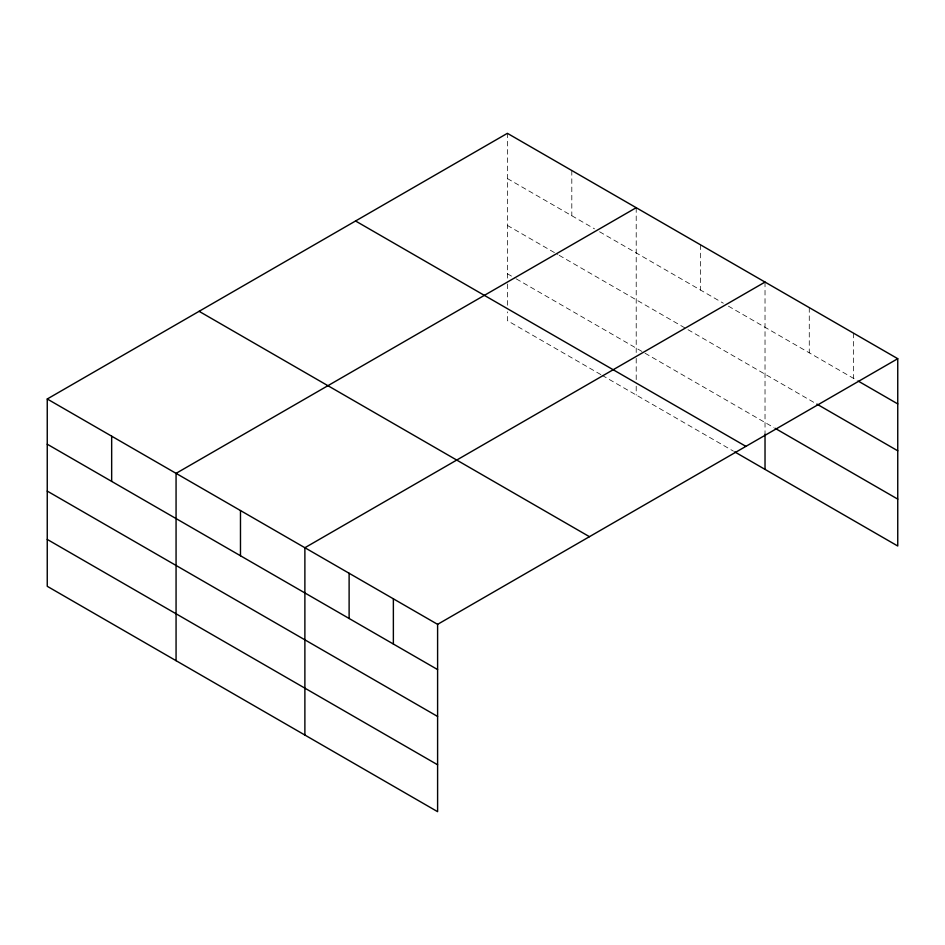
<?xml version="1.0" encoding="UTF-8"?>
<svg xmlns="http://www.w3.org/2000/svg" width="945" height="945" viewBox="0 0 945 945"><rect width="100%" height="100%" fill="white"/><g stroke="black" fill="none" stroke-linecap="round" stroke-linejoin="round"><path stroke-width="0.71" stroke-dasharray="4.72 3.54" d="M507.394 278.149L507.394 133.328M507.394 178.546L594.535 228.855M599.591 231.773L723.35 303.227M728.406 306.145L857.304 380.551M507.394 225.43L557.916 254.595M559.18 255.327L686.731 328.966M687.995 329.699L815.594 403.373M507.394 273.755L514.978 278.125M516.242 278.858L643.793 352.497M645.057 353.229L773.872 427.601M600.855 374.598L507.394 320.65L507.394 311.85M602.119 375.33L733.462 451.155M853.512 333.148L853.512 378.366M809.274 307.609L809.274 352.828M765.025 282.071L765.025 434.216M700.623 244.885L700.623 290.103M636.209 207.699L636.209 352.52M636.209 358.379L636.209 380.362M636.209 386.221L636.209 395.022M571.808 170.513L571.808 215.732M507.394 284.008L507.394 305.991"/><path stroke-width="1.42" d="M734.714 451.887L897.75 546.009L897.75 358.698L507.394 133.328L47.25 398.991L47.25 586.302L437.606 811.672L437.606 624.35L47.25 398.991M636.209 207.699L176.065 473.362L176.065 660.673M765.025 282.071L304.881 547.734L304.881 735.056M437.606 624.35L897.75 358.698M858.568 381.284L897.75 403.905M816.858 404.094L897.75 450.8M775.136 428.333L897.75 499.114M355.544 220.988L745.9 446.359M199.1 311.318L589.456 536.689M47.25 444.209L437.606 669.568M47.25 491.093L437.606 716.464M47.25 539.418L437.606 764.777M765.025 434.216L765.025 469.393M393.368 598.811L393.368 644.029M349.118 573.272L349.118 618.491M240.479 510.548L240.479 555.766M111.664 436.177L111.664 481.395"/></g></svg>
